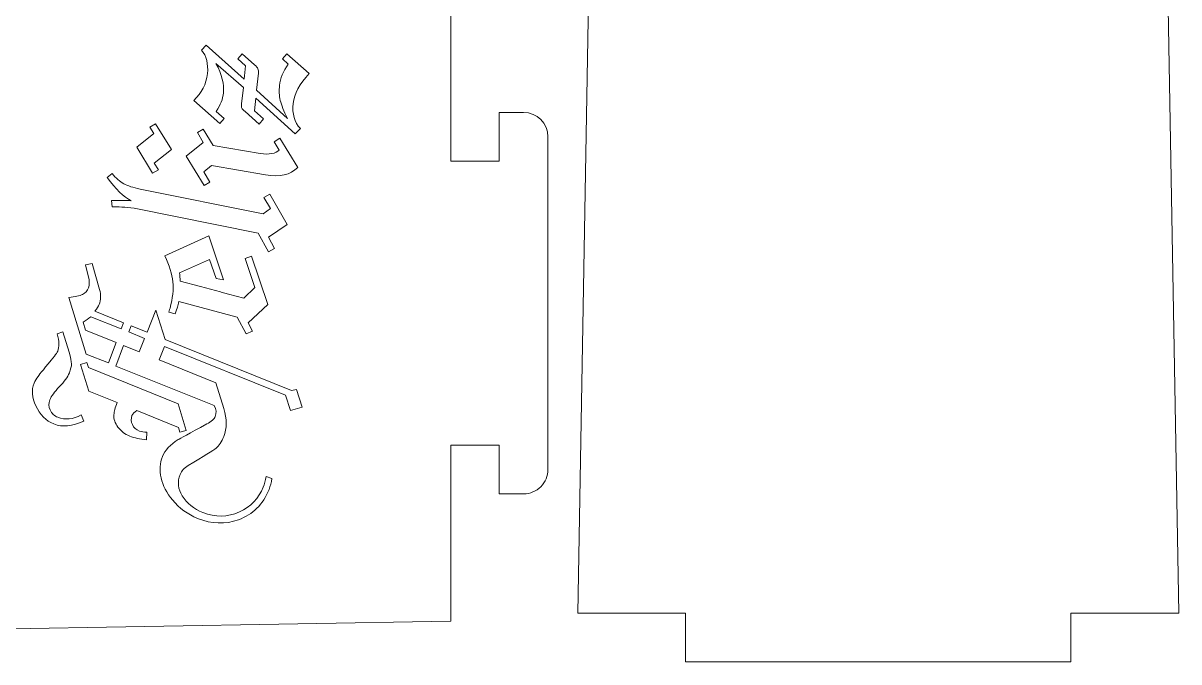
# Model space of a CAD drawing. Header units: centimetres. Extents: x -35.4 to 35.4, y -35.4 to 35.4.
# Drawn here: x 20.65 to 34.9, y -35.35 to -27.48 of the extents above; entities that cross this region are included whole.
import ezdxf

# ---------------------------------------------------------------- set-up
doc = ezdxf.new("R2010")
doc.units = ezdxf.units.CM
doc.header["$MEASUREMENT"] = 0
doc.layers.add('layer 1', color=7, linetype='Continuous')

msp = doc.modelspace()

# ---------------------------------------------------------------- linework, layer by layer
at = {"layer": 'layer 1', "color": 250, "lineweight": 9}
for points, knots in [([(34.90378, -34.75091), (34.90378, -34.75091), (34.57212, -15.8784), (34.57212, -15.8784), (34.57212, -15.8784), (34.57212, -15.8784), (33.57212, -15.8784), (33.57212, -15.8784), (33.57212, -15.8784), (33.57212, -15.8784), (33.57212, -15.1984), (33.57212, -15.1984), (33.57212, -15.1984), (33.57212, -15.1984), (34.16676, -15.1984), (34.16676, -15.1984), (34.16676, -15.1984), (34.1267, -14.90063), (33.87257, -14.67841), (33.57212, -14.67841), (33.57212, -14.67841), (33.57212, -14.67841), (28.81918, -14.67841), (28.81918, -14.67841), (28.81918, -14.67841), (28.51873, -14.67841), (28.2646, -14.90063), (28.22454, -15.1984), (28.22454, -15.1984), (28.22454, -15.1984), (28.81918, -15.1984), (28.81918, -15.1984), (28.81918, -15.1984), (28.81918, -15.1984), (28.81918, -15.8784), (28.81918, -15.8784), (28.81918, -15.8784), (28.81918, -15.8784), (27.81919, -15.8784), (27.81919, -15.8784), (27.81919, -15.8784), (27.81919, -15.8784), (27.48753, -34.75091), (27.48753, -34.75091), (27.48753, -34.75091), (27.48753, -34.75091), (28.81918, -34.75091), (28.81918, -34.75091), (28.81918, -34.75091), (28.81918, -34.75091), (28.81918, -35.35091), (28.81918, -35.35091), (28.81918, -35.35091), (28.81918, -35.35091), (33.57212, -35.35091), (33.57212, -35.35091), (33.57212, -35.35091), (33.57212, -35.35091), (33.57212, -34.75091), (33.57212, -34.75091), (33.57212, -34.75091), (33.57212, -34.75091), (34.90378, -34.75091), (34.90378, -34.75091)], [0, 0, 0, 0, 0.05882353, 0.05882353, 0.05882353, 0.05882353, 0.11764706, 0.11764706, 0.11764706, 0.11764706, 0.17647059, 0.17647059, 0.17647059, 0.17647059, 0.23529412, 0.23529412, 0.23529412, 0.23529412, 0.29411765, 0.29411765, 0.29411765, 0.29411765, 0.35294118, 0.35294118, 0.35294118, 0.35294118, 0.41176471, 0.41176471, 0.41176471, 0.41176471, 0.47058824, 0.47058824, 0.47058824, 0.47058824, 0.52941176, 0.52941176, 0.52941176, 0.52941176, 0.58823529, 0.58823529, 0.58823529, 0.58823529, 0.64705882, 0.64705882, 0.64705882, 0.64705882, 0.70588235, 0.70588235, 0.70588235, 0.70588235, 0.76470588, 0.76470588, 0.76470588, 0.76470588, 0.82352941, 0.82352941, 0.82352941, 0.82352941, 0.88235294, 0.88235294, 0.88235294, 0.88235294, 1, 1, 1, 1]), ([(25.92077, -18.09529), (25.92077, -18.09529), (7.04419, -17.76356), (7.04419, -17.76356), (7.04419, -17.76356), (7.04419, -17.76356), (7.04419, -20.26356), (7.04419, -20.26356), (7.04419, -20.26356), (7.04419, -20.26356), (6.44419, -20.26356), (6.44419, -20.26356), (6.44419, -20.26356), (6.44419, -20.26356), (6.44419, -23.76356), (6.44419, -23.76356), (6.44419, -23.76356), (6.44419, -23.76356), (7.04419, -23.76356), (7.04419, -23.76356), (7.04419, -23.76356), (7.04419, -23.76356), (7.04419, -29.17998), (7.04419, -29.17998), (7.04419, -29.17998), (7.04419, -29.17998), (6.44419, -29.17998), (6.44419, -29.17998), (6.44419, -29.17998), (6.44419, -29.17998), (6.44419, -32.67998), (6.44419, -32.67998), (6.44419, -32.67998), (6.44419, -32.67998), (7.04419, -32.67998), (7.04419, -32.67998), (7.04419, -32.67998), (7.04419, -32.67998), (7.04419, -35.17998), (7.04419, -35.17998), (7.04419, -35.17998), (7.04419, -35.17998), (25.92077, -34.84825), (25.92077, -34.84825), (25.92077, -34.84825), (25.92077, -34.84825), (25.92077, -32.67998), (25.92077, -32.67998), (25.92077, -32.67998), (25.92077, -32.67998), (26.52077, -32.67998), (26.52077, -32.67998), (26.52077, -32.67998), (26.52077, -32.67998), (26.52077, -33.27998), (26.52077, -33.27998), (26.52077, -33.27998), (26.52077, -33.27998), (26.82077, -33.27998), (26.82077, -33.27998), (26.82077, -33.27998), (26.90033, -33.27998), (26.97664, -33.24837), (27.0329, -33.19211), (27.0329, -33.19211), (27.08916, -33.13585), (27.12077, -33.05954), (27.12077, -32.97998), (27.12077, -32.97998), (27.12077, -32.97998), (27.12077, -28.87998), (27.12077, -28.87998), (27.12077, -28.87998), (27.12077, -28.71429), (26.98645, -28.57998), (26.82077, -28.57998), (26.82077, -28.57998), (26.82077, -28.57998), (26.52077, -28.57998), (26.52077, -28.57998), (26.52077, -28.57998), (26.52077, -28.57998), (26.52077, -29.17998), (26.52077, -29.17998), (26.52077, -29.17998), (26.52077, -29.17998), (25.92077, -29.17998), (25.92077, -29.17998), (25.92077, -29.17998), (25.92077, -29.17998), (25.92077, -23.76356), (25.92077, -23.76356), (25.92077, -23.76356), (25.92077, -23.76356), (26.59077, -23.76356), (26.59077, -23.76356), (26.59077, -23.76356), (26.59077, -23.76356), (26.59077, -24.36356), (26.59077, -24.36356), (26.59077, -24.36356), (26.59077, -24.36356), (26.82077, -24.36356), (26.82077, -24.36356), (26.82077, -24.36356), (26.90033, -24.36356), (26.97664, -24.33196), (27.0329, -24.2757), (27.0329, -24.2757), (27.08916, -24.21944), (27.12077, -24.14313), (27.12077, -24.06356), (27.12077, -24.06356), (27.12077, -24.06356), (27.12077, -19.96356), (27.12077, -19.96356), (27.12077, -19.96356), (27.12077, -19.79788), (26.98645, -19.66357), (26.82077, -19.66356), (26.82077, -19.66356), (26.82077, -19.66356), (26.59077, -19.66356), (26.59077, -19.66356), (26.59077, -19.66356), (26.59077, -19.66356), (26.59077, -20.26356), (26.59077, -20.26356), (26.59077, -20.26356), (26.59077, -20.26356), (25.92077, -20.26356), (25.92077, -20.26356), (25.92077, -20.26356), (25.92077, -20.26356), (25.92077, -18.09529), (25.92077, -18.09529)], [0, 0, 0, 0, 0.02857143, 0.02857143, 0.02857143, 0.02857143, 0.05714286, 0.05714286, 0.05714286, 0.05714286, 0.08571429, 0.08571429, 0.08571429, 0.08571429, 0.11428571, 0.11428571, 0.11428571, 0.11428571, 0.14285714, 0.14285714, 0.14285714, 0.14285714, 0.17142857, 0.17142857, 0.17142857, 0.17142857, 0.2, 0.2, 0.2, 0.2, 0.22857143, 0.22857143, 0.22857143, 0.22857143, 0.25714286, 0.25714286, 0.25714286, 0.25714286, 0.28571429, 0.28571429, 0.28571429, 0.28571429, 0.31428571, 0.31428571, 0.31428571, 0.31428571, 0.34285714, 0.34285714, 0.34285714, 0.34285714, 0.37142857, 0.37142857, 0.37142857, 0.37142857, 0.4, 0.4, 0.4, 0.4, 0.42857143, 0.42857143, 0.42857143, 0.42857143, 0.45714286, 0.45714286, 0.45714286, 0.45714286, 0.48571429, 0.48571429, 0.48571429, 0.48571429, 0.51428571, 0.51428571, 0.51428571, 0.51428571, 0.54285714, 0.54285714, 0.54285714, 0.54285714, 0.57142857, 0.57142857, 0.57142857, 0.57142857, 0.6, 0.6, 0.6, 0.6, 0.62857143, 0.62857143, 0.62857143, 0.62857143, 0.65714286, 0.65714286, 0.65714286, 0.65714286, 0.68571429, 0.68571429, 0.68571429, 0.68571429, 0.71428571, 0.71428571, 0.71428571, 0.71428571, 0.74285714, 0.74285714, 0.74285714, 0.74285714, 0.77142857, 0.77142857, 0.77142857, 0.77142857, 0.8, 0.8, 0.8, 0.8, 0.82857143, 0.82857143, 0.82857143, 0.82857143, 0.85714286, 0.85714286, 0.85714286, 0.85714286, 0.88571429, 0.88571429, 0.88571429, 0.88571429, 0.91428571, 0.91428571, 0.91428571, 0.91428571, 0.94285714, 0.94285714, 0.94285714, 0.94285714, 1, 1, 1, 1]), ([(23.29482, -27.92047), (23.29482, -27.92047), (23.34814, -27.85877), (23.34814, -27.85877), (23.34814, -27.85877), (23.34814, -27.85877), (23.50231, -27.99294), (23.50231, -27.99294), (23.50231, -27.99294), (23.52329, -28.01233), (23.53686, -28.02916), (23.54315, -28.04226), (23.54315, -28.04226), (23.54937, -28.05593), (23.551, -28.07384), (23.54856, -28.09664), (23.54856, -28.09664), (23.54856, -28.09664), (23.52641, -28.3036), (23.52641, -28.3036), (23.52641, -28.3036), (23.52641, -28.3036), (23.9063, -28.65471), (23.9063, -28.65471), (23.9063, -28.65471), (23.86184, -28.56184), (23.83258, -28.48716), (23.8191, -28.43072), (23.8191, -28.43072), (23.80569, -28.3737), (23.80227, -28.31184), (23.80934, -28.24577), (23.80934, -28.24577), (23.81873, -28.15808), (23.85473, -28.07029), (23.91723, -27.98355), (23.91723, -27.98355), (23.91723, -27.98355), (23.84477, -27.92021), (23.84477, -27.92021), (23.84477, -27.92021), (23.84477, -27.92021), (23.89828, -27.85675), (23.89828, -27.85675), (23.89828, -27.85675), (23.89828, -27.85675), (24.17723, -28.10126), (24.17723, -28.10126), (24.17723, -28.10126), (24.05625, -28.22608), (23.98993, -28.34849), (23.97711, -28.46833), (23.97711, -28.46833), (23.96346, -28.59578), (23.99322, -28.6989), (24.06639, -28.77769), (24.06639, -28.77769), (24.06639, -28.77769), (24.00217, -28.84177), (24.00217, -28.84177), (24.00217, -28.84177), (24.00217, -28.84177), (23.51558, -28.40474), (23.51558, -28.40474), (23.51558, -28.40474), (23.51558, -28.40474), (23.49888, -28.56083), (23.49888, -28.56083), (23.49888, -28.56083), (23.49888, -28.56083), (23.61309, -28.6594), (23.61309, -28.6594), (23.61309, -28.6594), (23.61309, -28.6594), (23.55777, -28.72325), (23.55777, -28.72325), (23.55777, -28.72325), (23.55777, -28.72325), (23.38502, -28.56934), (23.38502, -28.56934), (23.38502, -28.56934), (23.36274, -28.551), (23.34891, -28.5365), (23.34472, -28.52601), (23.34472, -28.52601), (23.33987, -28.51602), (23.33883, -28.49817), (23.34152, -28.47303), (23.34152, -28.47303), (23.34152, -28.47303), (23.36317, -28.27075), (23.36317, -28.27075), (23.36317, -28.27075), (23.36317, -28.27075), (23.02552, -27.97798), (23.02552, -27.97798), (23.02552, -27.97798), (23.09872, -28.11176), (23.12953, -28.23274), (23.11808, -28.33973), (23.11808, -28.33973), (23.11025, -28.4128), (23.0803, -28.48824), (23.02822, -28.56604), (23.02822, -28.56604), (23.02822, -28.56604), (23.1283, -28.65303), (23.1283, -28.65303), (23.1283, -28.65303), (23.1283, -28.65303), (23.07323, -28.71455), (23.07323, -28.71455), (23.07323, -28.71455), (23.07323, -28.71455), (22.7516, -28.43236), (22.7516, -28.43236), (22.7516, -28.43236), (22.85005, -28.34119), (22.90622, -28.23071), (22.92018, -28.10034), (22.92018, -28.10034), (22.93288, -27.98166), (22.90893, -27.88507), (22.84772, -27.81053), (22.84772, -27.81053), (22.84772, -27.81053), (22.90442, -27.75037), (22.90442, -27.75037), (22.90442, -27.75037), (22.90442, -27.75037), (23.37418, -28.16786), (23.37418, -28.16786), (23.37418, -28.16786), (23.37418, -28.16786), (23.39158, -28.00534), (23.39158, -28.00534), (23.39158, -28.00534), (23.39158, -28.00534), (23.29482, -27.92047), (23.29482, -27.92047)], [0, 0, 0, 0, 0.02777778, 0.02777778, 0.02777778, 0.02777778, 0.05555556, 0.05555556, 0.05555556, 0.05555556, 0.08333333, 0.08333333, 0.08333333, 0.08333333, 0.11111111, 0.11111111, 0.11111111, 0.11111111, 0.13888889, 0.13888889, 0.13888889, 0.13888889, 0.16666667, 0.16666667, 0.16666667, 0.16666667, 0.19444444, 0.19444444, 0.19444444, 0.19444444, 0.22222222, 0.22222222, 0.22222222, 0.22222222, 0.25, 0.25, 0.25, 0.25, 0.27777778, 0.27777778, 0.27777778, 0.27777778, 0.30555556, 0.30555556, 0.30555556, 0.30555556, 0.33333333, 0.33333333, 0.33333333, 0.33333333, 0.36111111, 0.36111111, 0.36111111, 0.36111111, 0.38888889, 0.38888889, 0.38888889, 0.38888889, 0.41666667, 0.41666667, 0.41666667, 0.41666667, 0.44444444, 0.44444444, 0.44444444, 0.44444444, 0.47222222, 0.47222222, 0.47222222, 0.47222222, 0.5, 0.5, 0.5, 0.5, 0.52777778, 0.52777778, 0.52777778, 0.52777778, 0.55555556, 0.55555556, 0.55555556, 0.55555556, 0.58333333, 0.58333333, 0.58333333, 0.58333333, 0.61111111, 0.61111111, 0.61111111, 0.61111111, 0.63888889, 0.63888889, 0.63888889, 0.63888889, 0.66666667, 0.66666667, 0.66666667, 0.66666667, 0.69444444, 0.69444444, 0.69444444, 0.69444444, 0.72222222, 0.72222222, 0.72222222, 0.72222222, 0.75, 0.75, 0.75, 0.75, 0.77777778, 0.77777778, 0.77777778, 0.77777778, 0.80555556, 0.80555556, 0.80555556, 0.80555556, 0.83333333, 0.83333333, 0.83333333, 0.83333333, 0.86111111, 0.86111111, 0.86111111, 0.86111111, 0.88888889, 0.88888889, 0.88888889, 0.88888889, 0.91666667, 0.91666667, 0.91666667, 0.91666667, 0.94444444, 0.94444444, 0.94444444, 0.94444444, 1, 1, 1, 1]), ([(22.04766, -29.00609), (22.04766, -29.00609), (22.25755, -28.84065), (22.25755, -28.84065), (22.25755, -28.84065), (22.25755, -28.84065), (22.20932, -28.76272), (22.20932, -28.76272), (22.20932, -28.76272), (22.20932, -28.76272), (22.27999, -28.71862), (22.27999, -28.71862), (22.27999, -28.71862), (22.27999, -28.71862), (22.47628, -29.0351), (22.47628, -29.0351), (22.47628, -29.0351), (22.47628, -29.0351), (22.26407, -29.20373), (22.26407, -29.20373), (22.26407, -29.20373), (22.26407, -29.20373), (22.31462, -29.28562), (22.31462, -29.28562), (22.31462, -29.28562), (22.31462, -29.28562), (22.24452, -29.32981), (22.24452, -29.32981), (22.24452, -29.32981), (22.24452, -29.32981), (22.04766, -29.00609), (22.04766, -29.00609)], [0, 0, 0, 0, 0.11111111, 0.11111111, 0.11111111, 0.11111111, 0.22222222, 0.22222222, 0.22222222, 0.22222222, 0.33333333, 0.33333333, 0.33333333, 0.33333333, 0.44444444, 0.44444444, 0.44444444, 0.44444444, 0.55555556, 0.55555556, 0.55555556, 0.55555556, 0.66666667, 0.66666667, 0.66666667, 0.66666667, 0.77777778, 0.77777778, 0.77777778, 0.77777778, 1, 1, 1, 1]), ([(23.56978, -29.08543), (23.68322, -29.10225), (23.76193, -29.08815), (23.80593, -29.04312), (23.80593, -29.04312), (23.80593, -29.04312), (23.74288, -28.94001), (23.74288, -28.94001), (23.74288, -28.94001), (23.74288, -28.94001), (23.81355, -28.89592), (23.81355, -28.89592), (23.81355, -28.89592), (23.81355, -28.89592), (24.03506, -29.25722), (24.03506, -29.25722), (24.03506, -29.25722), (23.94377, -29.34911), (23.81107, -29.37912), (23.63755, -29.34736), (23.63755, -29.34736), (23.63755, -29.34736), (22.96972, -29.23432), (22.96972, -29.23432), (22.96972, -29.23432), (22.96972, -29.23432), (22.87479, -29.31247), (22.87479, -29.31247), (22.87479, -29.31247), (22.87479, -29.31247), (22.94968, -29.43725), (22.94968, -29.43725), (22.94968, -29.43725), (22.94968, -29.43725), (22.8793, -29.47961), (22.8793, -29.47961), (22.8793, -29.47961), (22.8793, -29.47961), (22.65809, -29.11657), (22.65809, -29.11657), (22.65809, -29.11657), (22.65809, -29.11657), (22.86943, -28.94959), (22.86943, -28.94959), (22.86943, -28.94959), (22.86943, -28.94959), (22.79743, -28.82887), (22.79743, -28.82887), (22.79743, -28.82887), (22.79743, -28.82887), (22.86723, -28.78642), (22.86723, -28.78642), (22.86723, -28.78642), (22.86723, -28.78642), (22.99238, -28.98769), (22.99238, -28.98769), (22.99238, -28.98769), (22.99238, -28.98769), (23.56978, -29.08543), (23.56978, -29.08543)], [0, 0, 0, 0, 0.0625, 0.0625, 0.0625, 0.0625, 0.125, 0.125, 0.125, 0.125, 0.1875, 0.1875, 0.1875, 0.1875, 0.25, 0.25, 0.25, 0.25, 0.3125, 0.3125, 0.3125, 0.3125, 0.375, 0.375, 0.375, 0.375, 0.4375, 0.4375, 0.4375, 0.4375, 0.5, 0.5, 0.5, 0.5, 0.5625, 0.5625, 0.5625, 0.5625, 0.625, 0.625, 0.625, 0.625, 0.6875, 0.6875, 0.6875, 0.6875, 0.75, 0.75, 0.75, 0.75, 0.8125, 0.8125, 0.8125, 0.8125, 0.875, 0.875, 0.875, 0.875, 1, 1, 1, 1]), ([(21.88823, -29.45846), (21.93571, -29.4848), (22.00269, -29.50666), (22.08858, -29.52391), (22.08858, -29.52391), (22.08858, -29.52391), (23.60635, -29.82887), (23.60635, -29.82887), (23.60635, -29.82887), (23.60635, -29.82887), (23.69877, -29.76288), (23.69877, -29.76288), (23.69877, -29.76288), (23.69877, -29.76288), (23.61691, -29.62709), (23.61691, -29.62709), (23.61691, -29.62709), (23.61691, -29.62709), (23.69028, -29.58726), (23.69028, -29.58726), (23.69028, -29.58726), (23.69028, -29.58726), (23.90512, -29.95967), (23.90512, -29.95967), (23.90512, -29.95967), (23.90512, -29.95967), (23.67286, -30.1187), (23.67286, -30.1187), (23.67286, -30.1187), (23.67286, -30.1187), (23.74711, -30.25656), (23.74711, -30.25656), (23.74711, -30.25656), (23.74711, -30.25656), (23.67224, -30.29789), (23.67224, -30.29789), (23.67224, -30.29789), (23.67224, -30.29789), (23.54445, -30.06831), (23.54445, -30.06831), (23.54445, -30.06831), (23.54445, -30.06831), (22.01457, -29.76092), (22.01457, -29.76092), (22.01457, -29.76092), (21.90573, -29.74744), (21.81637, -29.74148), (21.74522, -29.74339), (21.74522, -29.74339), (21.74522, -29.74339), (21.73826, -29.66462), (21.73826, -29.66462), (21.73826, -29.66462), (21.81621, -29.66169), (21.89693, -29.66292), (21.98052, -29.66772), (21.98052, -29.66772), (21.88682, -29.6207), (21.78843, -29.52537), (21.68489, -29.38103), (21.68489, -29.38103), (21.68489, -29.38103), (21.74363, -29.33346), (21.74363, -29.33346), (21.74363, -29.33346), (21.79166, -29.38989), (21.84029, -29.43144), (21.88823, -29.45846)], [0, 0, 0, 0, 0.05555556, 0.05555556, 0.05555556, 0.05555556, 0.11111111, 0.11111111, 0.11111111, 0.11111111, 0.16666667, 0.16666667, 0.16666667, 0.16666667, 0.22222222, 0.22222222, 0.22222222, 0.22222222, 0.27777778, 0.27777778, 0.27777778, 0.27777778, 0.33333333, 0.33333333, 0.33333333, 0.33333333, 0.38888889, 0.38888889, 0.38888889, 0.38888889, 0.44444444, 0.44444444, 0.44444444, 0.44444444, 0.5, 0.5, 0.5, 0.5, 0.55555556, 0.55555556, 0.55555556, 0.55555556, 0.61111111, 0.61111111, 0.61111111, 0.61111111, 0.66666667, 0.66666667, 0.66666667, 0.66666667, 0.72222222, 0.72222222, 0.72222222, 0.72222222, 0.77777778, 0.77777778, 0.77777778, 0.77777778, 0.83333333, 0.83333333, 0.83333333, 0.83333333, 0.88888889, 0.88888889, 0.88888889, 0.88888889, 1, 1, 1, 1]), ([(22.49356, -30.66794), (22.48439, -30.57424), (22.45102, -30.46621), (22.39433, -30.34531), (22.39433, -30.34531), (22.39433, -30.34531), (22.93843, -30.10171), (22.93843, -30.10171), (22.93843, -30.10171), (22.93843, -30.10171), (23.12036, -30.64224), (23.12036, -30.64224), (23.12036, -30.64224), (23.12036, -30.64224), (23.02898, -30.62503), (23.02898, -30.62503), (23.02898, -30.62503), (23.02898, -30.62503), (22.94688, -30.39049), (22.94688, -30.39049), (22.94688, -30.39049), (22.94688, -30.39049), (22.57507, -30.55576), (22.57507, -30.55576), (22.57507, -30.55576), (22.57957, -30.58919), (22.58263, -30.62347), (22.58509, -30.66001), (22.58509, -30.66001), (22.58509, -30.66001), (22.83654, -30.72681), (22.83654, -30.72681), (22.83654, -30.72681), (22.83654, -30.72681), (23.08309, -30.79231), (23.08309, -30.79231), (23.08309, -30.79231), (23.08309, -30.79231), (23.088, -30.79361), (23.088, -30.79361), (23.088, -30.79361), (23.088, -30.79361), (23.17949, -30.81791), (23.17949, -30.81791), (23.17949, -30.81791), (23.17949, -30.81791), (23.27524, -30.84335), (23.27524, -30.84335), (23.27524, -30.84335), (23.27524, -30.84335), (23.37099, -30.86879), (23.37099, -30.86879), (23.37099, -30.86879), (23.37099, -30.86879), (23.5057, -30.73727), (23.5057, -30.73727), (23.5057, -30.73727), (23.5057, -30.73727), (23.38504, -30.37853), (23.38504, -30.37853), (23.38504, -30.37853), (23.38504, -30.37853), (23.46345, -30.3513), (23.46345, -30.3513), (23.46345, -30.3513), (23.46345, -30.3513), (23.66364, -30.94653), (23.66364, -30.94653), (23.66364, -30.94653), (23.66364, -30.94653), (23.42074, -31.17158), (23.42074, -31.17158), (23.42074, -31.17158), (23.42074, -31.17158), (23.4761, -31.27692), (23.4761, -31.27692), (23.4761, -31.27692), (23.4761, -31.27692), (23.39974, -31.31017), (23.39974, -31.31017), (23.39974, -31.31017), (23.39974, -31.31017), (23.28883, -31.10247), (23.28883, -31.10247), (23.28883, -31.10247), (23.28883, -31.10247), (22.56658, -30.9106), (22.56658, -30.9106), (22.56658, -30.9106), (22.56033, -30.93875), (22.55501, -30.96106), (22.55063, -30.97754), (22.55063, -30.97754), (22.5458, -30.99573), (22.53639, -31.02425), (22.52241, -31.06312), (22.52241, -31.06312), (22.52241, -31.06312), (22.444, -31.04229), (22.444, -31.04229), (22.444, -31.04229), (22.45223, -31.01589), (22.45733, -30.99899), (22.45944, -30.99104), (22.45944, -30.99104), (22.4916, -30.87), (22.50316, -30.76235), (22.49356, -30.66794)], [0, 0, 0, 0, 0.03571429, 0.03571429, 0.03571429, 0.03571429, 0.07142857, 0.07142857, 0.07142857, 0.07142857, 0.10714286, 0.10714286, 0.10714286, 0.10714286, 0.14285714, 0.14285714, 0.14285714, 0.14285714, 0.17857143, 0.17857143, 0.17857143, 0.17857143, 0.21428571, 0.21428571, 0.21428571, 0.21428571, 0.25, 0.25, 0.25, 0.25, 0.28571429, 0.28571429, 0.28571429, 0.28571429, 0.32142857, 0.32142857, 0.32142857, 0.32142857, 0.35714286, 0.35714286, 0.35714286, 0.35714286, 0.39285714, 0.39285714, 0.39285714, 0.39285714, 0.42857143, 0.42857143, 0.42857143, 0.42857143, 0.46428571, 0.46428571, 0.46428571, 0.46428571, 0.5, 0.5, 0.5, 0.5, 0.53571429, 0.53571429, 0.53571429, 0.53571429, 0.57142857, 0.57142857, 0.57142857, 0.57142857, 0.60714286, 0.60714286, 0.60714286, 0.60714286, 0.64285714, 0.64285714, 0.64285714, 0.64285714, 0.67857143, 0.67857143, 0.67857143, 0.67857143, 0.71428571, 0.71428571, 0.71428571, 0.71428571, 0.75, 0.75, 0.75, 0.75, 0.78571429, 0.78571429, 0.78571429, 0.78571429, 0.82142857, 0.82142857, 0.82142857, 0.82142857, 0.85714286, 0.85714286, 0.85714286, 0.85714286, 0.89285714, 0.89285714, 0.89285714, 0.89285714, 0.92857143, 0.92857143, 0.92857143, 0.92857143, 1, 1, 1, 1]), ([(21.20975, -30.86042), (21.28827, -30.85277), (21.34421, -30.83982), (21.37897, -30.82277), (21.37897, -30.82277), (21.41298, -30.80604), (21.43795, -30.77871), (21.45289, -30.74163), (21.45289, -30.74163), (21.46718, -30.70619), (21.46611, -30.65693), (21.45044, -30.59357), (21.45044, -30.59357), (21.45044, -30.59357), (21.41587, -30.45918), (21.41587, -30.45918), (21.41587, -30.45918), (21.41587, -30.45918), (21.49661, -30.43975), (21.49661, -30.43975), (21.49661, -30.43975), (21.49661, -30.43975), (21.58898, -30.76099), (21.58898, -30.76099), (21.58898, -30.76099), (21.60857, -30.8272), (21.60666, -30.88856), (21.58336, -30.94636), (21.58336, -30.94636), (21.57523, -30.96654), (21.55823, -30.99456), (21.53313, -31.03008), (21.53313, -31.03008), (21.53313, -31.03008), (21.88477, -31.17183), (21.88477, -31.17183), (21.88477, -31.17183), (21.88477, -31.17183), (21.8562, -31.2478), (21.8562, -31.2478), (21.8562, -31.2478), (21.8562, -31.2478), (21.48207, -31.09698), (21.48207, -31.09698), (21.48207, -31.09698), (21.45111, -31.12191), (21.41938, -31.14399), (21.38691, -31.16322), (21.38691, -31.16322), (21.38691, -31.16322), (21.4148, -31.26386), (21.4148, -31.26386), (21.4148, -31.26386), (21.4148, -31.26386), (21.79285, -31.41625), (21.79285, -31.41625), (21.79285, -31.41625), (21.79285, -31.41625), (21.69845, -31.66727), (21.69845, -31.66727), (21.69845, -31.66727), (21.69845, -31.66727), (21.42472, -31.55693), (21.42472, -31.55693), (21.42472, -31.55693), (21.42472, -31.55693), (21.20975, -30.86042), (21.20975, -30.86042)], [0, 0, 0, 0, 0.05555556, 0.05555556, 0.05555556, 0.05555556, 0.11111111, 0.11111111, 0.11111111, 0.11111111, 0.16666667, 0.16666667, 0.16666667, 0.16666667, 0.22222222, 0.22222222, 0.22222222, 0.22222222, 0.27777778, 0.27777778, 0.27777778, 0.27777778, 0.33333333, 0.33333333, 0.33333333, 0.33333333, 0.38888889, 0.38888889, 0.38888889, 0.38888889, 0.44444444, 0.44444444, 0.44444444, 0.44444444, 0.5, 0.5, 0.5, 0.5, 0.55555556, 0.55555556, 0.55555556, 0.55555556, 0.61111111, 0.61111111, 0.61111111, 0.61111111, 0.66666667, 0.66666667, 0.66666667, 0.66666667, 0.72222222, 0.72222222, 0.72222222, 0.72222222, 0.77777778, 0.77777778, 0.77777778, 0.77777778, 0.83333333, 0.83333333, 0.83333333, 0.83333333, 0.88888889, 0.88888889, 0.88888889, 0.88888889, 1, 1, 1, 1]), ([(22.39693, -31.37828), (22.39693, -31.37828), (23.95928, -32.00807), (23.95928, -32.00807), (23.95928, -32.00807), (23.95928, -32.00807), (24.01763, -31.9923), (24.01763, -31.9923), (24.01763, -31.9923), (24.01763, -31.9923), (24.0891, -32.21129), (24.0891, -32.21129), (24.0891, -32.21129), (24.0891, -32.21129), (23.94355, -32.25468), (23.94355, -32.25468), (23.94355, -32.25468), (23.94355, -32.25468), (23.88423, -32.06531), (23.88423, -32.06531), (23.88423, -32.06531), (23.88423, -32.06531), (22.39058, -31.46321), (22.39058, -31.46321), (22.39058, -31.46321), (22.39058, -31.46321), (22.32332, -31.63008), (22.32332, -31.63008), (22.32332, -31.63008), (22.32332, -31.63008), (23.0246, -31.91278), (23.0246, -31.91278), (23.0246, -31.91278), (23.0246, -31.91278), (23.12104, -32.22868), (23.12104, -32.22868), (23.12104, -32.22868), (23.16119, -32.36024), (23.16154, -32.47575), (23.12175, -32.57446), (23.12175, -32.57446), (23.09538, -32.6399), (23.06413, -32.68753), (23.02748, -32.71713), (23.02748, -32.71713), (22.99082, -32.74672), (22.87577, -32.81825), (22.68364, -32.93162), (22.68364, -32.93162), (22.63454, -32.96064), (22.60135, -32.99734), (22.58332, -33.04207), (22.58332, -33.04207), (22.54683, -33.13259), (22.55577, -33.22051), (22.61014, -33.30581), (22.61014, -33.30581), (22.66841, -33.39714), (22.75252, -33.46528), (22.86267, -33.50968), (22.86267, -33.50968), (23.01646, -33.57167), (23.16768, -33.56923), (23.31559, -33.5027), (23.31559, -33.5027), (23.45441, -33.43821), (23.55252, -33.3364), (23.60879, -33.19679), (23.60879, -33.19679), (23.62352, -33.16025), (23.63609, -33.11651), (23.6467, -33.065), (23.6467, -33.065), (23.6467, -33.065), (23.71541, -33.0927), (23.71541, -33.0927), (23.71541, -33.0927), (23.70873, -33.14072), (23.69704, -33.18545), (23.68033, -33.22689), (23.68033, -33.22689), (23.60604, -33.41121), (23.47992, -33.53534), (23.30178, -33.59983), (23.30178, -33.59983), (23.13949, -33.65803), (22.97234, -33.65278), (22.79948, -33.5831), (22.79948, -33.5831), (22.67624, -33.53342), (22.5725, -33.45737), (22.48859, -33.35572), (22.48859, -33.35572), (22.41785, -33.27014), (22.37148, -33.17918), (22.34901, -33.08391), (22.34901, -33.08391), (22.32733, -32.98832), (22.33215, -32.90087), (22.36402, -32.8218), (22.36402, -32.8218), (22.39611, -32.74219), (22.46116, -32.67205), (22.55816, -32.61225), (22.55816, -32.61225), (22.57654, -32.60128), (22.69506, -32.53685), (22.91374, -32.41898), (22.91374, -32.41898), (22.96983, -32.38834), (23.00376, -32.35763), (23.01629, -32.32655), (23.01629, -32.32655), (23.03388, -32.28293), (23.02952, -32.2387), (23.00289, -32.1931), (23.00289, -32.1931), (23.00289, -32.1931), (21.79122, -31.70467), (21.79122, -31.70467), (21.79122, -31.70467), (21.79122, -31.70467), (21.88562, -31.45365), (21.88562, -31.45365), (21.88562, -31.45365), (21.88562, -31.45365), (22.07792, -31.53116), (22.07792, -31.53116), (22.07792, -31.53116), (22.07792, -31.53116), (22.14518, -31.36429), (22.14518, -31.36429), (22.14518, -31.36429), (22.14518, -31.36429), (21.94897, -31.2852), (21.94897, -31.2852), (21.94897, -31.2852), (21.94897, -31.2852), (21.97754, -31.20922), (21.97754, -31.20922), (21.97754, -31.20922), (21.97754, -31.20922), (22.17552, -31.28903), (22.17552, -31.28903), (22.17552, -31.28903), (22.17552, -31.28903), (22.28565, -31.01582), (22.28565, -31.01582), (22.28565, -31.01582), (22.28565, -31.01582), (22.39693, -31.37828), (22.39693, -31.37828)], [0, 0, 0, 0, 0.02564103, 0.02564103, 0.02564103, 0.02564103, 0.05128205, 0.05128205, 0.05128205, 0.05128205, 0.07692308, 0.07692308, 0.07692308, 0.07692308, 0.1025641, 0.1025641, 0.1025641, 0.1025641, 0.12820513, 0.12820513, 0.12820513, 0.12820513, 0.15384615, 0.15384615, 0.15384615, 0.15384615, 0.17948718, 0.17948718, 0.17948718, 0.17948718, 0.20512821, 0.20512821, 0.20512821, 0.20512821, 0.23076923, 0.23076923, 0.23076923, 0.23076923, 0.25641026, 0.25641026, 0.25641026, 0.25641026, 0.28205128, 0.28205128, 0.28205128, 0.28205128, 0.30769231, 0.30769231, 0.30769231, 0.30769231, 0.33333333, 0.33333333, 0.33333333, 0.33333333, 0.35897436, 0.35897436, 0.35897436, 0.35897436, 0.38461538, 0.38461538, 0.38461538, 0.38461538, 0.41025641, 0.41025641, 0.41025641, 0.41025641, 0.43589744, 0.43589744, 0.43589744, 0.43589744, 0.46153846, 0.46153846, 0.46153846, 0.46153846, 0.48717949, 0.48717949, 0.48717949, 0.48717949, 0.51282051, 0.51282051, 0.51282051, 0.51282051, 0.53846154, 0.53846154, 0.53846154, 0.53846154, 0.56410256, 0.56410256, 0.56410256, 0.56410256, 0.58974359, 0.58974359, 0.58974359, 0.58974359, 0.61538462, 0.61538462, 0.61538462, 0.61538462, 0.64102564, 0.64102564, 0.64102564, 0.64102564, 0.66666667, 0.66666667, 0.66666667, 0.66666667, 0.69230769, 0.69230769, 0.69230769, 0.69230769, 0.71794872, 0.71794872, 0.71794872, 0.71794872, 0.74358974, 0.74358974, 0.74358974, 0.74358974, 0.76923077, 0.76923077, 0.76923077, 0.76923077, 0.79487179, 0.79487179, 0.79487179, 0.79487179, 0.82051282, 0.82051282, 0.82051282, 0.82051282, 0.84615385, 0.84615385, 0.84615385, 0.84615385, 0.87179487, 0.87179487, 0.87179487, 0.87179487, 0.8974359, 0.8974359, 0.8974359, 0.8974359, 0.92307692, 0.92307692, 0.92307692, 0.92307692, 0.94871795, 0.94871795, 0.94871795, 0.94871795, 1, 1, 1, 1]), ([(20.83047, -31.83277), (20.85096, -31.80553), (20.91942, -31.72219), (21.034, -31.58263), (21.034, -31.58263), (21.05437, -31.55725), (21.06753, -31.53719), (21.07346, -31.52246), (21.07346, -31.52246), (21.09457, -31.47012), (21.09225, -31.39881), (21.06672, -31.30801), (21.06672, -31.30801), (21.06672, -31.30801), (21.13776, -31.28277), (21.13776, -31.28277), (21.13776, -31.28277), (21.13776, -31.28277), (21.21341, -31.53387), (21.21341, -31.53387), (21.21341, -31.53387), (21.23299, -31.60009), (21.24269, -31.64837), (21.24349, -31.67785), (21.24349, -31.67785), (21.24352, -31.70766), (21.23468, -31.74531), (21.21666, -31.79002), (21.21666, -31.79002), (21.19599, -31.84128), (21.15468, -31.89816), (21.09271, -31.96067), (21.09271, -31.96067), (21.03402, -32.02132), (20.99491, -32.07592), (20.97578, -32.12337), (20.97578, -32.12337), (20.95929, -32.16426), (20.96049, -32.20532), (20.97993, -32.24675), (20.97993, -32.24675), (20.99914, -32.28872), (21.03138, -32.31884), (21.07609, -32.33687), (21.07609, -32.33687), (21.16389, -32.37226), (21.25989, -32.36215), (21.36408, -32.30652), (21.36408, -32.30652), (21.36408, -32.30652), (21.39686, -32.38249), (21.39686, -32.38249), (21.39686, -32.38249), (21.25125, -32.44804), (21.12719, -32.46016), (21.02575, -32.41927), (21.02575, -32.41927), (20.9276, -32.3797), (20.85323, -32.30471), (20.80188, -32.19463), (20.80188, -32.19463), (20.75444, -32.09373), (20.74748, -32.0009), (20.78199, -31.91529), (20.78199, -31.91529), (20.79298, -31.88803), (20.80921, -31.86034), (20.83047, -31.83277)], [0, 0, 0, 0, 0.05555556, 0.05555556, 0.05555556, 0.05555556, 0.11111111, 0.11111111, 0.11111111, 0.11111111, 0.16666667, 0.16666667, 0.16666667, 0.16666667, 0.22222222, 0.22222222, 0.22222222, 0.22222222, 0.27777778, 0.27777778, 0.27777778, 0.27777778, 0.33333333, 0.33333333, 0.33333333, 0.33333333, 0.38888889, 0.38888889, 0.38888889, 0.38888889, 0.44444444, 0.44444444, 0.44444444, 0.44444444, 0.5, 0.5, 0.5, 0.5, 0.55555556, 0.55555556, 0.55555556, 0.55555556, 0.61111111, 0.61111111, 0.61111111, 0.61111111, 0.66666667, 0.66666667, 0.66666667, 0.66666667, 0.72222222, 0.72222222, 0.72222222, 0.72222222, 0.77777778, 0.77777778, 0.77777778, 0.77777778, 0.83333333, 0.83333333, 0.83333333, 0.83333333, 0.88888889, 0.88888889, 0.88888889, 0.88888889, 1, 1, 1, 1]), ([(21.45244, -31.72405), (21.45244, -31.72405), (22.55891, -32.17007), (22.55891, -32.17007), (22.55891, -32.17007), (22.55891, -32.17007), (22.65989, -32.49985), (22.65989, -32.49985), (22.65989, -32.49985), (22.65989, -32.49985), (22.58068, -32.5218), (22.58068, -32.5218), (22.58068, -32.5218), (22.58068, -32.5218), (22.56228, -32.46051), (22.56228, -32.46051), (22.56228, -32.46051), (22.56228, -32.46051), (22.04804, -32.25321), (22.04804, -32.25321), (22.04804, -32.25321), (22.0184, -32.27169), (21.99924, -32.2925), (21.98957, -32.31649), (21.98957, -32.31649), (21.97484, -32.35302), (21.97649, -32.38983), (21.99451, -32.42689), (21.99451, -32.42689), (22.01254, -32.46394), (22.04184, -32.49034), (22.08274, -32.50683), (22.08274, -32.50683), (22.10727, -32.51672), (22.13685, -32.52039), (22.17126, -32.51841), (22.17126, -32.51841), (22.17126, -32.51841), (22.17046, -32.61319), (22.17046, -32.61319), (22.17046, -32.61319), (22.08782, -32.60587), (22.01831, -32.59116), (21.96214, -32.56851), (21.96214, -32.56851), (21.90161, -32.54412), (21.85301, -32.50741), (21.81635, -32.4584), (21.81635, -32.4584), (21.77969, -32.40939), (21.76313, -32.3577), (21.76621, -32.30443), (21.76621, -32.30443), (21.76872, -32.26677), (21.78239, -32.21713), (21.80591, -32.15561), (21.80591, -32.15561), (21.80591, -32.15561), (21.45582, -32.01449), (21.45582, -32.01449), (21.45582, -32.01449), (21.45582, -32.01449), (21.35483, -31.6847), (21.35483, -31.6847), (21.35483, -31.6847), (21.35483, -31.6847), (21.43307, -31.66046), (21.43307, -31.66046), (21.43307, -31.66046), (21.43307, -31.66046), (21.45244, -31.72405), (21.45244, -31.72405)], [0, 0, 0, 0, 0.05263158, 0.05263158, 0.05263158, 0.05263158, 0.10526316, 0.10526316, 0.10526316, 0.10526316, 0.15789474, 0.15789474, 0.15789474, 0.15789474, 0.21052632, 0.21052632, 0.21052632, 0.21052632, 0.26315789, 0.26315789, 0.26315789, 0.26315789, 0.31578947, 0.31578947, 0.31578947, 0.31578947, 0.36842105, 0.36842105, 0.36842105, 0.36842105, 0.42105263, 0.42105263, 0.42105263, 0.42105263, 0.47368421, 0.47368421, 0.47368421, 0.47368421, 0.52631579, 0.52631579, 0.52631579, 0.52631579, 0.57894737, 0.57894737, 0.57894737, 0.57894737, 0.63157895, 0.63157895, 0.63157895, 0.63157895, 0.68421053, 0.68421053, 0.68421053, 0.68421053, 0.73684211, 0.73684211, 0.73684211, 0.73684211, 0.78947368, 0.78947368, 0.78947368, 0.78947368, 0.84210526, 0.84210526, 0.84210526, 0.84210526, 0.89473684, 0.89473684, 0.89473684, 0.89473684, 1, 1, 1, 1])]:
    msp.add_open_spline(points, degree=3, knots=knots, dxfattribs=at)

doc.saveas('drawing.dxf')
